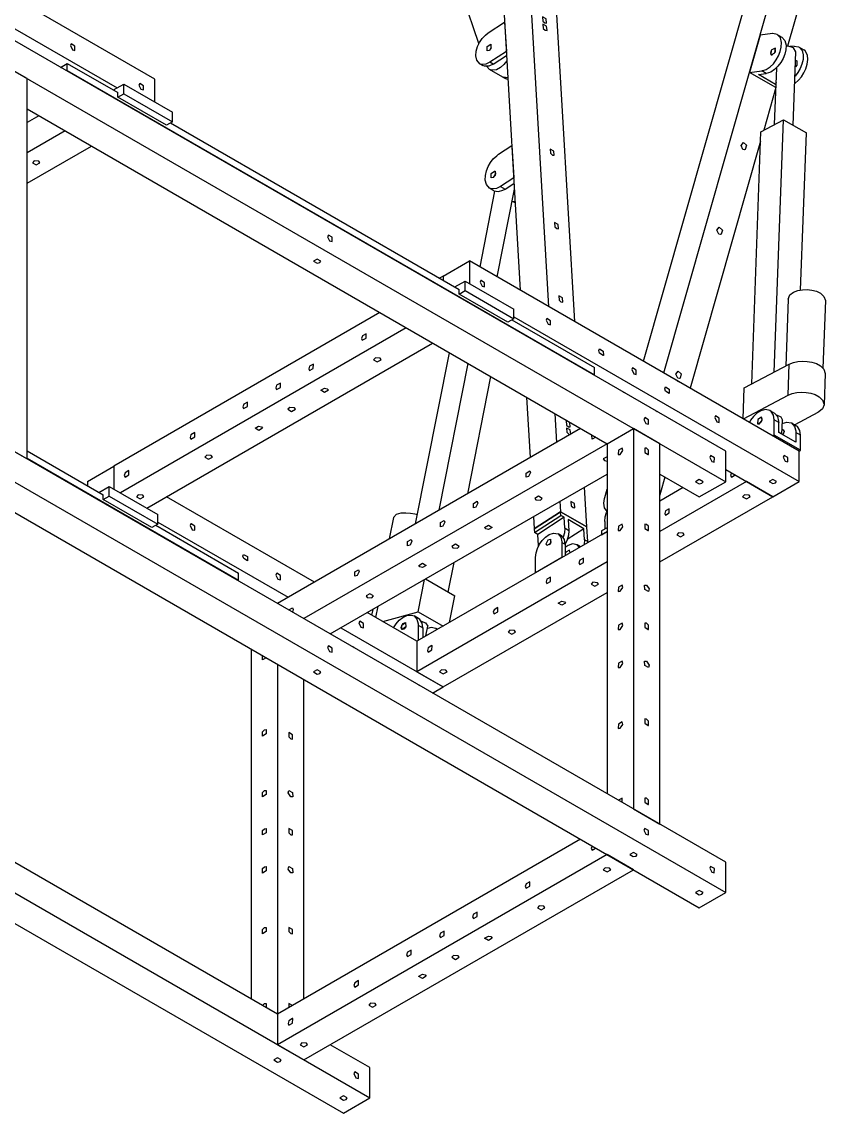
# Model space of a CAD drawing. Header units: millimetres. Extents: x -912 to 1332, y -1066 to 1362.
# Drawn here: x 84 to 948, y -1066 to 105 of the extents above; entities that cross this region are included whole.
import ezdxf

# ---------------------------------------------------------------- set-up
doc = ezdxf.new("R2010")
doc.units = ezdxf.units.MM
doc.layers.add('IsoView', color=7, linetype='CONTINUOUS')

msp = doc.modelspace()

# ---------------------------------------------------------------- linework, layer by layer
at = {"layer": 'IsoView'}
for p, q in [((751.2, -259), (921.9, 340.5)), ((773, -271.6), (948.2, 343.8)), ((226.7, 43.8), (-126.8, 247.9)), ((-126.8, 215.2), (186.5, 34.3)), ((625.3, 210), (649.3, -200.2)), ((597, 191.6), (618.9, -182.7)), ((677.5, -216.5), (653.6, 193.7)), ((937.7, 191), (905.8, 79)), ((574.6, 82), (538.9, 187)), ((839.3, -355.7), (-9.3, 134.2)), ((-9.3, 101.5), (839.3, -388.3)), ((584.5, 93.4), (602.1, 104.9)), ((602.1, 104.9), (604, 73.3)), ((876.2, 91), (864.8, 51)), ((889.4, 92.6), (876.2, 91)), ((894.7, 91.6), (899.6, 88.8)), ((604, 73.3), (586.3, 61.8)), ((912.7, 79.1), (908.4, 78.6)), ((911.8, -5.8), (914.7, 73.2)), ((918, 78.2), (923, 75.3)), ((89.7, 44.4), (61.5, 60.7)), ((125.5, 56.4), (132.9, 60.7)), ((132.9, 53), (132.9, 60.7)), ((132.9, 60.7), (187.2, 29.4)), ((575.4, 60.3), (578.9, 58.2)), ((589.9, 59.8), (586.3, 61.8)), ((589.9, 59.8), (604, 69)), ((604, 69), (604.2, 68.9)), ((914.4, 64.2), (915.7, 63.5)), ((132.2, 52.6), (132.9, 53)), ((132.9, 53), (698.6, -273.6)), ((600.1, 46), (586, 54.1)), ((864.8, 51), (878, 52.6)), ((893.1, 34.6), (864.8, 51)), ((874.4, 48.7), (882.9, 49.7)), ((892.8, 38.1), (874.4, 48.7)), ((882.9, 49.7), (878, 52.6)), ((891.8, -5), (894.1, 56)), ((89.7, -363.9), (89.7, 44.4)), ((182.5, 32.1), (193.6, 38.4)), ((193.6, 28.1), (193.6, 38.4)), ((193.6, 38.4), (245.7, 8.3)), ((226.7, 19.3), (226.7, 43.8)), ((600.1, 46), (603.7, 43.9)), ((893.5, 40.6), (892.8, 38.1)), ((893.4, 38.1), (892.8, 38.1)), ((187.2, 24.5), (187.2, 29.4)), ((187.2, 24.5), (193.6, 28.1)), ((239.4, -5.7), (187.2, 24.5)), ((193.6, 28.1), (245.7, -2)), ((893.1, 34.6), (880.1, -11.2)), ((893.1, 34.6), (893.3, 34.7)), ((89.7, 11.7), (712, -347.5)), ((102.2, 4.5), (89.7, -2.7)), ((245.7, -2), (245.7, 8.3)), ((877.1, -12.8), (901.5, 0.1)), ((891.5, -270.6), (901.5, 0.1)), ((901.5, 0.1), (925.9, -14)), ((245.7, -2), (239.4, -5.7)), ((243.6, -3.2), (553.3, -182)), ((130.5, -11.8), (89.7, -35.3)), ((876.8, -22.8), (801.3, -287.9)), ((867.2, -283.4), (877.1, -12.8)), ((919.7, -182.6), (925.9, -14)), ((89.7, -68), (158.8, -28.1)), ((595.7, -36.8), (609.9, -27.5)), ((609.9, -27.5), (611.9, -62.2)), ((611.9, -62.2), (597.8, -71.4)), ((602.7, -74.3), (611.9, -68.3)), ((611.9, -68.3), (612.3, -68.5)), ((575.7, -157.7), (591.7, -76.5)), ((590.7, -76), (585.8, -73.1)), ((594, -168.3), (612.6, -74.2)), ((597.8, -71.4), (602.7, -74.3)), ((613.5, -89.1), (610, -87.2)), ((536.3, -167.6), (564.6, -151.3)), ((918.1, -355.4), (564.6, -151.3)), ((564.6, -151.3), (564.6, -175.8)), ((536.3, -167.6), (532.3, -169.9)), ((536.3, -167.6), (536.3, -172.2)), ((536.3, -167.6), (536.3, -172.2)), ((548.7, -179.3), (559.7, -173)), ((559.7, -183.2), (559.7, -173)), ((559.7, -173), (611.9, -203.1)), ((553.3, -186.9), (553.3, -182)), ((553.3, -186.9), (559.7, -183.2)), ((605.5, -217), (553.3, -186.9)), ((559.7, -183.2), (611.9, -213.4)), ((906.4, -192.4), (903.7, -264.2)), ((946.3, -193.9), (943.7, -266.3)), ((468.3, -206.8), (182.7, -371.7)), ((611.9, -213.4), (611.9, -203.1)), ((611.9, -213.4), (605.5, -217)), ((609.7, -214.6), (698.6, -265.9)), ((611.9, -211.3), (918.1, -388.1)), ((496.6, -223.2), (189.8, -400.3)), ((218.1, -416.6), (524.9, -239.5)), ((506.6, -433.5), (542.9, -249.9)), ((531.8, -418.9), (562.9, -261.5)), ((698.6, -273.6), (698.6, -265.9)), ((859.3, -287.6), (907.4, -262.2)), ((906.2, -295.6), (907.4, -262.2)), ((562.5, -401.2), (587.3, -275.5)), ((698.6, -273.6), (697.9, -274)), ((946.2, -272.3), (944.9, -305.7)), ((858.1, -320.7), (859.3, -287.6)), ((625.7, -297.7), (629.5, -362.5)), ((858.3, -320.8), (906.2, -295.6)), ((839.3, -796.6), (-9.3, -306.7)), ((656, -315.2), (657.8, -346.2)), ((886.7, -311.9), (891.6, -314.7)), ((938.3, -314.1), (913.4, -327.3)), ((891.2, -338.3), (891.2, -321.9)), ((896.2, -324.8), (891.2, -321.9)), ((896.2, -335.4), (896.2, -324.8)), ((899.6, -337.4), (900.2, -322.1)), ((910, -325.3), (915, -328.2)), ((-9.3, -339.4), (839.3, -829.3)), ((683.7, -331.2), (358.4, -519)), ((712, -347.5), (740.3, -331.2)), ((768.6, -347.5), (740.3, -331.2)), ((740.3, -331.2), (740.3, -739.4)), ((889.8, -339.1), (891.2, -338.3)), ((919.5, -354.6), (891.2, -338.3)), ((914.6, -346), (896.2, -335.4)), ((899.8, -331.9), (901.1, -332.7)), ((914.6, -335.4), (914.6, -346)), ((919.5, -338.3), (914.6, -335.4)), ((919.5, -354.6), (919.5, -338.3)), ((61.5, -347.5), (89.7, -363.9)), ((712, -347.5), (386.7, -535.3)), ((712, -347.5), (712, -723.1)), ((768.6, -755.8), (768.6, -347.5)), ((-37.5, -355.7), (811, -845.6)), ((89.7, -355.3), (171.5, -402.5)), ((89.7, -363), (316.7, -494.1)), ((839.3, -388.3), (839.3, -355.7)), ((918.1, -355.4), (919.5, -354.6)), ((918.1, -388.1), (918.1, -355.4)), ((154.4, -388.1), (182.7, -371.7)), ((182.7, -371.7), (182.7, -396.2)), ((182.7, -371.7), (182.7, -396.2)), ((415, -551.6), (712, -380.2)), ((768.6, -380.2), (811, -404.7)), ((774.1, -383.4), (769.3, -400)), ((839.3, -375.2), (889.8, -404.4)), ((154.4, -388.1), (154.4, -392.6)), ((166.8, -399.8), (177.8, -393.4)), ((177.8, -403.7), (177.8, -393.4)), ((177.8, -393.4), (230, -423.5)), ((690.4, -436.9), (687.9, -394.1)), ((709.6, -405.1), (712, -396.5)), ((861.5, -388.1), (768.6, -441.8)), ((793.6, -394.6), (768.6, -409.1)), ((811, -404.7), (839.3, -388.3)), ((889.8, -404.4), (861.5, -388.1)), ((889.8, -404.4), (918.1, -388.1)), ((171.5, -407.4), (171.5, -402.5)), ((171.5, -407.4), (177.8, -403.7)), ((223.7, -437.5), (171.5, -407.4)), ((177.8, -403.7), (230, -433.8)), ((398.1, -496.1), (239.3, -404.4)), ((661.5, -409.3), (662.1, -420.5)), ((769.3, -400), (768.6, -399.5)), ((768.6, -399.5), (769.3, -400)), ((769.3, -400), (768.6, -402.7)), ((768.6, -474.4), (889.8, -404.4)), ((633.9, -439), (662.1, -420.5)), ((662.1, -420.5), (633.9, -439)), ((662.1, -420.5), (690.4, -436.9)), ((690.4, -436.9), (662.1, -420.5)), ((662.4, -424.5), (662.1, -420.5)), ((230, -433.8), (230, -423.5)), ((230, -431.7), (369.8, -512.4)), ((482.9, -426.7), (478.3, -449.8)), ((633.1, -425.7), (633.9, -439)), ((634.2, -442.9), (662.4, -424.5)), ((665.9, -426.5), (637.7, -444.9)), ((665.9, -426.5), (662.4, -424.5)), ((666.6, -438.3), (665.9, -426.5)), ((670.3, -429), (671, -440.9)), ((687.1, -438.8), (670.3, -429)), ((709.5, -430.9), (709.5, -439.1)), ((230, -433.8), (223.7, -437.5)), ((227.9, -435.1), (316.7, -486.3)), ((712, -441.8), (508, -559.5)), ((633.9, -439), (634.2, -442.9)), ((637.7, -444.9), (634.2, -442.9)), ((638.4, -456.8), (637.7, -444.9)), ((663, -446.3), (659.4, -444.2)), ((671, -440.9), (666.6, -438.3)), ((687.1, -438.8), (669.4, -450.3)), ((687.8, -450.6), (687.1, -438.8)), ((691.4, -452.6), (690.4, -436.9)), ((712, -437.7), (706, -441.1)), ((706, -441.1), (706, -445.2)), ((706, -445.2), (712, -441.8)), ((663.6, -453.4), (663.6, -469.7)), ((663.6, -453.4), (667.1, -455.4)), ((667.1, -455.4), (667.1, -467.7)), ((683.6, -458.2), (679.8, -456)), ((691.4, -452.6), (687.8, -450.6)), ((712, -474.4), (508, -592.2)), ((541.6, -506.7), (547.9, -474.9)), ((663.6, -469.7), (635.3, -486)), ((635.3, -486), (635.3, -469.7)), ((316.7, -494.1), (316.7, -486.3)), ((316.7, -494.1), (316, -494.5)), ((509.4, -527.9), (516.3, -493.2)), ((517.2, -492.6), (548.6, -510.8)), ((536.3, -608.5), (712, -507.1)), ((542.9, -539.4), (548.6, -510.8)), ((460.6, -525.3), (459.4, -531.5)), ((464.1, -534.2), (466.6, -521.9)), ((508, -559.5), (454.7, -528.7)), ((471.6, -538.5), (509.4, -527.9)), ((509.8, -535.2), (504.9, -532.3)), ((509.4, -527.9), (536.1, -543.3)), ((426.4, -545.1), (536.3, -608.5)), ((495.9, -539.6), (495.9, -539.6)), ((509.4, -542.4), (509.4, -558.7)), ((509.4, -542.4), (514.4, -545.2)), ((514.4, -545.2), (514.4, -555.9)), ((517.7, -553.9), (519.7, -543.5)), ((530, -546.8), (528.2, -545.8)), ((-391.1, -559.8), (457.4, -1049.7)), ((509.4, -558.7), (508, -559.5)), ((508, -559.5), (508, -592.2)), ((330.2, -568), (330.2, -943.6)), ((-419.4, -576.1), (429.2, -1066)), ((358.4, -584.3), (358.4, -959.9)), ((508, -592.2), (536.3, -608.5)), ((358.4, -959.9), (-263.8, -600.6)), ((386.7, -943.6), (386.7, -600.6)), ((524.9, -615.1), (536.3, -608.5)), ((740.3, -739.4), (768.6, -755.8)), ((683.7, -772.1), (358.4, -959.9)), ((712, -788.4), (358.4, -992.6)), ((740.3, -804.8), (712, -788.4)), ((386.7, -1008.9), (740.3, -804.8)), ((839.3, -829.3), (839.3, -796.6)), ((811, -845.6), (839.3, -829.3)), ((358.4, -959.9), (358.4, -992.6)), ((358.4, -992.6), (386.7, -1008.9)), ((457.4, -1017.1), (415, -992.6)), ((457.4, -1049.7), (457.4, -1017.1)), ((429.2, -1066), (457.4, -1049.7))]:
    msp.add_line(p, q, dxfattribs=at)
for points in [[(647.1, 103.9), (646.7, 108.5), (642.8, 110.6)], [(642.8, 110.6), (643.2, 106), (645.1, 104.1)], [(647.6, 96), (647.2, 100.6), (643.2, 102.7)], [(643.2, 102.7), (643.6, 98.1), (645.6, 96.2)], [(645.1, 104.1), (647.1, 103.9)], [(645.6, 96.2), (647.6, 96)], [(575.4, 60.3), (572.2, 64), (571.3, 68.9), (571.7, 73.9), (573.1, 78.7), (575.3, 83.2), (578.1, 87.3), (581.5, 91), (584.5, 93.4)], [(878, 52.6), (882.7, 54.1), (886.9, 56.9), (890.5, 60.3), (893.5, 64.3), (896, 68.7), (897.8, 73.3), (899, 78.2), (899.2, 83.1), (898, 88), (894.7, 91.6), (894.7, 91.6)], [(899.6, 88.8), (902.9, 85.1), (904.1, 80.3), (903.9, 75.3), (902.8, 70.4), (900.9, 65.8), (898.5, 61.5), (895.4, 57.5), (891.8, 54), (887.7, 51.3), (882.9, 49.7), (882.9, 49.7)], [(894.7, 91.6), (889.9, 92.6), (889.4, 92.6)], [(137, 81.5), (136.2, 79.7)], [(136.2, 79.7), (138.3, 75.3), (141, 74.6)], [(141, 74.6), (141.1, 79.2), (137.1, 81.6), (137, 81.5)], [(583.4, 74.1), (583.4, 78.7), (587.3, 81.1), (587.4, 81.1)], [(585.6, 74.4), (583.4, 74.1)], [(587.4, 81.1), (587.4, 76.5), (585.6, 74.4)], [(586.2, 74.9), (588.1, 78.2)], [(892.3, 77), (888.3, 74.7), (887.4, 71.9)], [(887.4, 71.9), (888.2, 69.9)], [(892.3, 77), (888.3, 74.7), (887.9, 70.1), (888.2, 69.9)], [(888.2, 69.9), (892.2, 72.1), (892.6, 76.7), (892.3, 77)], [(889.2, 69.7), (892.7, 73), (892.3, 77)], [(914.7, 73.2), (912, 77.2), (907.3, 78.8), (904.2, 79.1)], [(912.7, 79.1), (917.6, 78.4), (918, 78.2)], [(913.5, 39.2), (917.3, 42.5), (920.6, 46.2), (923.3, 50.4), (925.4, 54.9), (926.9, 59.7), (927.5, 64.7), (927, 69.6), (924.7, 74), (923, 75.3)], [(918, 78.2), (921.3, 74.5), (922.5, 69.7), (922.3, 64.7), (921.2, 59.8), (919.3, 55.2), (916.8, 50.9), (913.8, 46.9), (913.7, 46.8)], [(586.3, 61.8), (581.8, 59.7), (576.9, 59.6), (575.4, 60.3)], [(589.9, 59.8), (585.3, 57.7), (580.4, 57.6), (578.9, 58.2)], [(604.5, 63.4), (601.4, 59.5), (597.7, 56.2), (593.3, 53.9), (588.3, 53.3), (586, 54.1)], [(888.2, 69.9), (889.2, 69.7)], [(915.7, 63.5), (915.7, 58.9), (914.1, 56.9)], [(914.4, 63.6), (915.7, 63.5)], [(586, 54.1), (583.1, 57.3)], [(210.6, 39.1), (209.8, 37.2)], [(209.8, 37.2), (211.9, 32.9), (214.6, 32.1)], [(214.6, 32.1), (214.6, 36.7), (210.7, 39.1), (210.6, 39.1)], [(605.6, 45.2), (600.7, 45.7), (600.1, 46)], [(605.6, 45.2), (600.7, 45.7), (600.1, 46)], [(605.7, 43.2), (603.7, 43.9)], [(655.4, -38), (655, -33.4), (651.1, -31.3)], [(651.1, -31.3), (651.5, -35.8), (653.4, -37.8)], [(857.7, -31.8), (855.8, -27.4), (858.3, -24.1)], [(859.3, -32.1), (857.7, -31.8)], [(858.3, -24.1), (861.7, -27.2), (860.2, -31.7), (859.3, -32.1)], [(102.3, -44.4), (97.4, -44.1), (95.4, -46)], [(95.4, -46), (99.4, -48.4), (103.4, -46.1), (103.4, -46)], [(103.4, -46), (102.3, -44.4)], [(585.8, -73.1), (582.5, -69.5), (581.3, -64.6), (581.5, -59.7), (582.6, -54.8), (584.5, -50.2), (586.9, -45.8), (590, -41.8), (593.6, -38.4), (595.7, -36.8)], [(653.4, -37.8), (655.4, -38)], [(587.7, -62.2), (587.6, -57.7), (591.4, -55), (591.8, -55.1)], [(587.7, -62.2), (587.6, -57.7), (591.4, -55), (591.8, -55.1)], [(592.5, -57.9), (589.8, -62), (587.7, -62.2)], [(591.8, -55.1), (591.8, -59.7), (589.9, -61.9)], [(591.8, -55.1), (592.5, -57.9)], [(589.9, -61.9), (587.7, -62.2)], [(597.8, -71.4), (593.3, -73.6), (588.4, -74.1), (585.8, -73.1)], [(590.7, -76), (595.5, -77), (600.3, -75.6), (602.7, -74.3)], [(612.3, -75.8), (612.7, -75.7)], [(610, -87.1), (613.4, -87.6)], [(660, -116.8), (659.6, -112.2), (655.7, -110.1)], [(655.7, -110.1), (656.1, -114.7), (658, -116.6)], [(658, -116.6), (660, -116.8)], [(831.8, -122.7), (829.9, -118.3), (832.4, -115.1)], [(832.4, -115.1), (835.8, -118.2), (834.3, -122.7), (833.4, -123)], [(413, -123.6), (412.2, -125.4)], [(412.2, -125.4), (414.3, -129.8), (417, -130.5)], [(417, -130.5), (417, -126), (413.1, -123.6), (413, -123.6)], [(833.4, -123), (831.8, -122.7)], [(404.9, -151.6), (400.9, -149.3), (396.9, -151.5), (396.9, -151.6)], [(396.9, -151.6), (400.8, -153.9), (403.7, -153.2)], [(403.7, -153.2), (404.9, -151.6)], [(576.7, -172.3), (575.9, -174.1)], [(575.9, -174.1), (578, -178.5), (580.7, -179.2)], [(580.7, -179.2), (580.7, -174.7), (576.8, -172.3), (576.7, -172.3)], [(906.4, -192.4), (908.3, -187.9), (912.2, -185)], [(912.2, -185), (916.9, -183.2), (921.8, -182.3), (926.8, -182.1), (931.7, -182.7), (936.6, -183.9), (941.1, -186.1), (944.8, -189.4), (946.3, -193.9)], [(664.6, -195.6), (664.2, -191), (660.3, -188.9)], [(660.3, -188.9), (660.7, -193.5), (662.6, -195.4)], [(662.6, -195.4), (664.6, -195.6)], [(647.4, -213.1), (646.6, -215)], [(646.6, -215), (648.7, -219.4), (651.4, -220.1)], [(651.4, -220.1), (651.4, -215.5), (647.5, -213.1), (647.4, -213.1)], [(453.4, -229.5), (449.5, -231.7), (448.6, -234.6)], [(449.4, -236.4), (453.4, -234.1), (453.5, -229.5), (453.4, -229.5)], [(448.6, -234.6), (449.4, -236.4)], [(703.2, -247.6), (704, -245.8)], [(704, -245.8), (708, -248.1), (708.1, -252.7), (708, -252.7)], [(468.4, -255.8), (463.5, -255.4), (461.6, -257.4)], [(461.6, -257.4), (465.5, -259.7), (469.6, -257.5), (469.6, -257.4)], [(469.6, -257.4), (468.4, -255.8)], [(708, -252.7), (704, -250.5), (703.2, -247.6)], [(396.9, -262.1), (392.9, -264.4), (392, -267.2)], [(392, -267.2), (392.9, -269.1)], [(392.9, -269.1), (396.8, -266.8), (396.9, -262.2), (396.9, -262.1)], [(739.3, -266.2), (738.5, -268)], [(738.5, -268), (740.6, -272.4), (743.3, -273.1)], [(743.3, -273.1), (743.4, -268.6), (739.4, -266.2), (739.3, -266.2)], [(907.4, -262.2), (912.1, -260.4), (916.9, -259.3), (921.9, -259), (926.9, -259.2), (931.8, -260.1), (936.6, -261.6), (941, -264), (944.6, -267.4), (946.2, -272.1), (946.2, -272.3)], [(785.5, -278.8), (785.8, -278.7)], [(785.8, -278.7), (788.8, -280.7)], [(787.8, -277.3), (785.9, -272.9), (788.4, -269.7)], [(789.3, -277.6), (787.8, -277.3)], [(788.4, -269.7), (791.7, -272.7), (790.3, -277.2), (789.3, -277.6)], [(361.5, -282.5), (357.5, -284.8), (356.7, -287.6)], [(356.7, -287.6), (357.5, -289.5)], [(357.5, -289.5), (361.5, -287.2), (361.6, -282.6), (361.5, -282.5)], [(405, -290.1), (409, -287.8), (411.8, -288.5)], [(413, -290.1), (409, -292.4), (405, -290.2), (405, -290.1)], [(411.8, -288.5), (413, -290.1)], [(730.6, -292.9), (729.3, -292.2)], [(773.9, -288.5), (774.7, -286.6)], [(778.7, -293.5), (774.7, -291.3), (773.9, -288.5)], [(774.7, -286.6), (778.7, -288.9), (778.8, -293.5), (778.7, -293.5)], [(906.2, -295.6), (910.8, -293.7), (915.7, -292.7), (920.7, -292.3), (925.7, -292.5), (930.6, -293.4), (935.4, -294.9), (939.8, -297.3), (943.3, -300.8), (944.9, -305.4), (944.9, -305.7)], [(326.1, -303), (322.2, -305.2), (321.3, -308)], [(322.1, -309.9), (326.1, -307.6), (326.2, -303), (326.1, -303)], [(321.3, -308), (322.1, -309.9)], [(376.5, -308.9), (371.6, -308.5), (369.6, -310.5)], [(369.6, -310.5), (373.6, -312.8), (377.6, -310.6), (377.6, -310.5)], [(377.6, -310.5), (376.5, -308.9)], [(765.9, -313.4), (764.7, -312.6)], [(886.7, -311.9), (881.9, -310.9), (877.1, -312.2), (872.9, -314.9), (869.2, -318.3), (866.1, -322.2), (864.7, -324.6)], [(891.2, -321.9), (890.5, -317), (888, -312.8), (886.7, -311.9)], [(891.6, -314.7), (894.9, -318.4), (896.1, -323.2), (896.2, -324.8)], [(944.9, -305.7), (943.1, -310.2), (939.4, -313.5), (938.3, -314.1)], [(669, -322.7), (668.1, -322.9)], [(668.1, -322.9), (668.5, -327.5), (670.5, -329.4)], [(672.5, -329.6), (672.1, -325), (671.3, -324)], [(752.4, -319.6), (751.6, -321.4)], [(751.6, -321.4), (753.7, -325.8), (756.4, -326.5)], [(756.4, -326.5), (756.4, -321.9), (752.5, -319.5), (752.4, -319.6)], [(828.4, -317.6), (827.6, -319.5)], [(827.6, -319.5), (829.7, -323.9), (832.4, -324.6)], [(832.4, -324.6), (832.5, -320), (828.5, -317.6), (828.4, -317.6)], [(877.7, -319.2), (873.7, -321.4), (873.4, -326.1), (873.6, -326.3)], [(877.7, -319.2), (873.7, -321.4), (873.4, -326.1), (873.6, -326.3)], [(873.6, -326.3), (877.7, -324.1), (878.6, -321.1)], [(873.6, -326.3), (875.7, -326.1)], [(875.7, -326.1), (878.5, -322.1), (877.7, -319.2)], [(878.6, -321.1), (877.7, -319.2)], [(893.9, -316.7), (898.4, -318.8), (900.2, -322.1)], [(900, -325.9), (904.8, -324.4), (909.6, -325.1), (910, -325.3)], [(910, -325.3), (913.3, -329), (914.5, -333.8), (914.6, -335.4)], [(269.6, -335.6), (265.6, -337.9), (264.8, -340.7)], [(265.6, -342.5), (269.6, -340.3), (269.7, -335.7), (269.6, -335.6)], [(334.3, -330.9), (338.2, -328.6), (341.1, -329.3)], [(342.3, -330.9), (338.3, -333.2), (334.3, -331), (334.3, -330.9)], [(341.1, -329.3), (342.3, -330.9)], [(673.2, -337.3), (672.4, -332.7), (668.6, -330.8)], [(668.6, -330.8), (669, -335.3), (670.9, -337.3)], [(670.5, -329.4), (672.5, -329.6)], [(670.9, -337.3), (672.6, -337.6)], [(695.9, -342.8), (695.8, -338.2), (695.9, -338.2)], [(897.7, -336.2), (896.2, -335.3)], [(899.8, -332.5), (901.1, -332.7)], [(901.9, -334.5), (900.7, -338)], [(901.1, -332.7), (901.9, -334.5)], [(919.5, -338.3), (918.8, -333.3), (916.2, -329.1), (915, -328.2)], [(264.8, -340.7), (265.6, -342.5)], [(699.9, -340.5), (695.9, -342.8), (695.9, -342.8)], [(822.5, -346), (821.3, -345.3)], [(287.4, -360.3), (282.5, -359.9), (280.6, -361.9)], [(280.6, -361.9), (284.5, -364.2), (288.5, -362), (288.6, -361.9)], [(288.6, -361.9), (287.4, -360.3)], [(712, -361.5), (708, -363.8), (708, -363.9)], [(728.1, -352.2), (724.2, -354.5), (724.1, -359.1), (724.1, -359.2)], [(724.1, -359.2), (726.1, -359)], [(726.1, -359), (728.9, -354.9), (728.1, -352.2)], [(754.4, -352.4), (752.4, -352.2)], [(752.4, -352.2), (752.4, -356.8), (756.3, -359.2), (756.4, -359.2)], [(756.4, -359.2), (756.4, -354.6), (754.4, -352.4)], [(823.1, -360.4), (822.3, -362.2)], [(822.3, -362.2), (824.4, -366.6), (827.1, -367.3)], [(827.1, -367.3), (827.2, -362.7), (823.2, -360.3), (823.1, -360.4)], [(902, -360.1), (901.1, -361.9)], [(901.1, -361.9), (903.3, -366.3), (906, -367)], [(906, -367), (906, -362.5), (902.1, -360.1), (902, -360.1)], [(708, -363.9), (709.2, -365.5)], [(709.2, -365.5), (712, -366.2)], [(198.9, -376.4), (194.9, -378.7), (194, -381.5)], [(194, -381.5), (194.9, -383.4)], [(194.9, -383.4), (198.8, -381.1), (198.9, -376.5), (198.9, -376.4)], [(625.1, -383.6), (625.1, -379.1), (629.1, -376.7), (629.1, -376.7)], [(630, -378.6), (627.9, -382.9), (625.1, -383.6)], [(629.1, -376.7), (630, -378.6)], [(815, -388.3), (811, -386), (807, -388.3), (807, -388.3)], [(845.4, -378.7), (844.6, -381.5)], [(844.6, -381.5), (845.4, -383.4)], [(845.4, -383.4), (849.4, -381.1), (849.4, -381.1)], [(893.8, -388.1), (889.9, -385.8), (885.8, -388), (885.8, -388.1)], [(807, -388.3), (810.9, -390.7), (813.8, -390)], [(813.8, -390), (815, -388.3)], [(885.8, -388.1), (889.8, -390.4), (892.7, -389.7)], [(892.7, -389.7), (893.8, -388.1)], [(213.8, -402.8), (209, -402.4), (207, -404.4)], [(207, -404.4), (211, -406.7), (215, -404.5), (215, -404.4)], [(215, -404.4), (213.8, -402.8)], [(568.6, -416.3), (568.6, -411.7), (572.5, -409.3), (572.6, -409.4)], [(572.6, -409.4), (573.4, -411.2)], [(642.5, -406.3), (638.5, -404), (634.5, -406.2), (634.5, -406.3)], [(634.5, -406.3), (635.6, -407.9)], [(635.6, -407.9), (640.5, -408.3), (642.5, -406.3)], [(677.6, -416.3), (677.1, -411.7), (673.2, -409.6)], [(673.2, -409.6), (673.6, -414.2), (675.6, -416.1)], [(712, -420.3), (709.2, -416.2), (708.6, -411.3), (709.2, -406.3), (709.6, -405.1)], [(864.4, -402.8), (859.5, -402.4), (857.5, -404.4)], [(857.5, -404.4), (861.5, -406.7), (865.5, -404.5), (865.5, -404.4)], [(865.5, -404.4), (864.4, -402.8)], [(482.9, -426.7), (486.2, -423.3), (491, -421.9), (496, -421.6), (501, -422), (505.9, -422.9), (508.5, -423.6)], [(573.4, -411.2), (571.3, -415.6), (568.6, -416.3)], [(675.6, -416.1), (677.6, -416.3)], [(709.5, -430.9), (710.1, -426), (711.6, -421.2), (712, -420.3)], [(778.7, -417.3), (774.7, -419.5), (773.9, -422.4)], [(774.7, -424.2), (778.7, -421.9), (778.8, -417.3), (778.7, -417.3)], [(533.2, -436.7), (533.2, -432.1), (537.1, -429.8), (537.2, -429.8)], [(538, -431.6), (535.9, -436), (533.2, -436.7)], [(537.2, -429.8), (538, -431.6)], [(773.9, -422.4), (774.7, -424.2)], [(265.6, -433.6), (264.8, -435.4)], [(264.8, -435.4), (266.9, -439.8), (269.6, -440.5)], [(269.6, -440.5), (269.6, -435.9), (265.7, -433.5), (265.6, -433.6)], [(580.7, -437.3), (584.7, -435), (588.7, -437.3), (588.7, -437.3)], [(581.9, -439), (580.7, -437.3)], [(588.7, -437.3), (584.8, -439.6), (581.9, -439)], [(635.3, -469.7), (635.9, -464.8), (637.4, -460), (639.6, -455.5), (642.4, -451.4), (645.9, -447.8), (649.9, -444.9), (654.7, -443.4), (659.4, -444.2)], [(659.4, -444.2), (662.6, -448), (663.6, -452.9), (663.6, -453.4)], [(666.6, -438.3), (666.3, -443.3), (665, -448)], [(671, -440.9), (670.6, -445.8), (669.3, -450.6), (667.2, -455.2), (667.1, -455.4)], [(728.1, -433.9), (724.2, -436.1), (724.1, -440.8), (724.1, -440.8)], [(724.1, -440.8), (726.1, -440.6)], [(726.1, -440.6), (728.9, -436.6), (728.1, -433.9)], [(754.4, -434.1), (752.4, -433.9)], [(752.4, -433.9), (752.4, -438.5), (756.3, -440.8), (756.4, -440.8)], [(756.4, -440.8), (756.4, -436.2), (754.4, -434.1)], [(793.7, -443.6), (788.8, -443.2), (786.8, -445.2)], [(794.8, -445.2), (793.7, -443.6)], [(497.9, -457.1), (497.8, -452.6), (501.8, -450.2), (501.9, -450.2)], [(502.7, -452), (500.6, -456.4), (497.9, -457.1)], [(501.9, -450.2), (502.7, -452)], [(553.4, -457.8), (549.4, -455.4), (545.4, -457.7), (545.4, -457.8)], [(638.4, -457.6), (638.4, -456.8)], [(646.6, -455), (648.7, -450.6), (651.4, -449.9)], [(647.4, -456.8), (646.6, -455)], [(651.4, -449.9), (651.4, -454.5), (647.5, -456.9), (647.4, -456.8)], [(652.1, -452.8), (650.3, -456)], [(650.3, -456), (652.1, -452.8)], [(667.1, -455.4), (666.3, -450.5), (663.4, -446.5), (663, -446.3)], [(679.8, -456), (675, -455.1), (670.3, -456.7), (667.1, -458.9)], [(682.5, -458.8), (679.8, -456)], [(687.8, -450.6), (687.5, -455.6), (687.4, -455.9)], [(691.4, -453.7), (691.4, -452.6)], [(786.8, -445.2), (790.8, -447.5), (794.8, -445.3), (794.8, -445.2)], [(321.3, -468.1), (322.1, -466.3)], [(326.1, -473.2), (322.2, -470.9), (321.3, -468.1)], [(322.1, -466.3), (326.1, -468.5), (326.2, -473.1), (326.1, -473.2)], [(545.4, -457.8), (546.5, -459.4)], [(546.5, -459.4), (551.4, -459.7), (553.4, -457.8)], [(671.8, -461.7), (667.8, -464), (667.1, -465.8)], [(667.1, -467.7), (667.1, -467.7)], [(672.5, -464.5), (671.8, -461.7)], [(510, -478.2), (514, -475.9), (518, -478.1), (518, -478.2)], [(511.2, -479.8), (510, -478.2)], [(518, -478.2), (514, -480.5), (511.2, -479.8)], [(686.8, -470.3), (682.8, -472.6), (681.9, -475.4)], [(681.9, -475.4), (682.8, -477.3)], [(682.8, -477.3), (686.8, -475), (686.8, -470.4), (686.8, -470.3)], [(357.5, -486.7), (356.7, -488.5)], [(356.7, -488.5), (358.8, -492.9), (361.5, -493.6)], [(361.5, -493.6), (361.5, -489), (357.6, -486.6), (357.5, -486.7)], [(441.3, -489.8), (441.3, -485.2), (445.2, -482.8), (445.3, -482.9)], [(446.1, -484.7), (444, -489.1), (441.3, -489.8)], [(445.3, -482.9), (446.1, -484.7)], [(651.4, -490.7), (647.4, -493), (646.6, -495.8)], [(647.4, -497.7), (651.4, -495.4), (651.5, -490.8), (651.4, -490.7)], [(646.6, -495.8), (647.4, -497.7)], [(701.7, -496.7), (696.9, -496.3), (694.9, -498.3)], [(694.9, -498.3), (698.9, -500.6), (702.9, -498.4), (702.9, -498.3)], [(702.9, -498.3), (701.7, -496.7)], [(728.1, -499.2), (724.2, -501.5), (724.1, -506.1), (724.1, -506.1)], [(726.1, -505.9), (728.9, -501.9), (728.1, -499.2)], [(756.4, -506.1), (752.4, -503.9), (752.3, -499.2), (752.4, -499.2)], [(752.4, -499.2), (754.4, -499.4)], [(754.4, -499.4), (757.2, -503.4), (756.4, -506.1)], [(348.7, -513.4), (347.5, -512.7)], [(461.4, -510.8), (457.5, -508.5), (453.4, -510.7), (453.4, -510.8)], [(453.4, -510.8), (454.6, -512.5)], [(454.6, -512.5), (459.5, -512.8), (461.4, -510.8)], [(724.1, -506.1), (726.1, -505.9)], [(370.6, -526), (374.5, -523.7), (374.6, -523.7)], [(374.6, -523.7), (375.4, -525.5)], [(375.4, -525.5), (374.6, -528.3)], [(594.8, -523.4), (590.9, -525.7), (590, -528.5)], [(590.8, -530.3), (594.8, -528.1), (594.9, -523.5), (594.8, -523.4)], [(659.6, -518.7), (663.5, -516.4), (666.4, -517.1)], [(667.6, -518.7), (663.6, -521), (659.6, -518.8), (659.6, -518.7)], [(666.4, -517.1), (667.6, -518.7)], [(446.6, -538.1), (445.8, -539.9)], [(450.6, -545), (450.6, -540.5), (446.7, -538.1), (446.6, -538.1)], [(482.9, -545), (485.6, -540.9), (489, -537.1), (492.9, -534), (497.3, -531.8), (502.3, -531.4), (504.9, -532.3)], [(504.9, -532.3), (508.1, -536), (509.3, -540.8), (509.4, -542.4)], [(514.4, -545.2), (513.7, -540.3), (511.1, -536.1), (509.8, -535.2)], [(512.6, -537.9), (517.2, -539.9), (519.7, -543.5)], [(590, -528.5), (590.8, -530.3)], [(445.8, -539.9), (447.9, -544.3), (450.6, -545)], [(491, -544.9), (493, -540.5), (495.9, -539.6)], [(491.8, -546.8), (491, -544.9)], [(491.8, -546.8), (491.7, -542.2), (495.6, -539.5), (495.9, -539.6)], [(495.9, -539.6), (496, -544.2), (492.1, -546.9), (491.8, -546.8)], [(493.9, -546.5), (491.8, -546.8)], [(495.9, -539.6), (496, -544.2), (493.9, -546.5)], [(528.2, -545.8), (523.4, -544.8), (519.3, -545.8)], [(529.7, -547), (528.2, -545.8)], [(612.6, -548.1), (607.8, -547.7), (605.8, -549.7)], [(605.8, -549.7), (609.8, -552), (613.8, -549.8), (613.8, -549.7)], [(613.8, -549.7), (612.6, -548.1)], [(728.1, -540), (724.2, -542.3), (724.1, -546.9), (724.1, -546.9)], [(724.1, -546.9), (726.1, -546.8)], [(726.1, -546.8), (728.9, -542.7), (728.1, -540)], [(754.4, -540.2), (752.4, -540)], [(752.4, -540), (752.4, -544.6), (756.3, -547), (756.4, -546.9)], [(756.4, -546.9), (756.4, -542.4), (754.4, -540.2)], [(519.2, -553.1), (517.9, -553)], [(413, -564.5), (412.2, -566.3)], [(412.2, -566.3), (414.3, -570.7), (417, -571.4)], [(417, -571.4), (417, -566.9), (413.1, -564.5), (413, -564.5)], [(440.7, -566.5), (439.4, -565.7)], [(524.1, -564.2), (520.2, -566.5), (519.3, -569.3)], [(519.3, -569.3), (520.1, -571.2)], [(520.1, -571.2), (524.1, -568.9), (524.2, -564.3), (524.1, -564.2)], [(342.3, -579.6), (342.3, -575), (342.3, -575)], [(346.3, -577.3), (342.3, -579.6), (342.3, -579.6)], [(728.1, -580.8), (724.2, -583.1), (724.1, -587.7), (724.1, -587.8)], [(726.1, -587.6), (728.9, -583.5), (728.1, -580.8)], [(756.4, -587.8), (752.4, -585.5), (752.3, -580.9), (752.4, -580.8)], [(752.4, -580.8), (754.4, -581)], [(754.4, -581), (757.2, -585.1), (756.4, -587.8)], [(404.9, -592.5), (400.9, -590.2), (396.9, -592.4), (396.9, -592.5)], [(396.9, -592.5), (400.8, -594.8), (403.7, -594.1)], [(403.7, -594.1), (404.9, -592.5)], [(539.1, -590.6), (534.3, -590.2), (532.3, -592.2)], [(532.3, -592.2), (536.2, -594.5), (540.3, -592.3), (540.3, -592.2)], [(540.3, -592.2), (539.1, -590.6)], [(724.1, -587.8), (726.1, -587.6)], [(511.4, -607.3), (510.1, -606.6)], [(754.4, -643.1), (752.4, -642.9)], [(752.4, -642.9), (752.4, -647.5), (756.3, -649.9), (756.4, -649.8)], [(756.4, -649.8), (756.4, -645.2), (754.4, -643.1)], [(346.3, -654.3), (346.3, -658.9), (342.4, -661.3), (342.3, -661.3)], [(342.3, -661.3), (342.3, -656.7), (344.3, -654.5)], [(344.3, -654.5), (346.3, -654.3)], [(728.1, -646.2), (724.2, -648.4), (724.1, -653), (724.1, -653.1)], [(724.1, -653.1), (726.1, -652.9)], [(726.1, -652.9), (728.9, -648.9), (728.1, -646.2)], [(374.6, -664.5), (374.6, -659.9), (370.7, -657.6), (370.6, -657.6)], [(370.6, -657.6), (370.6, -662.2), (372.6, -664.3)], [(372.6, -664.3), (374.6, -664.5)], [(346.3, -719.6), (346.3, -724.2), (342.4, -726.6), (342.3, -726.6)], [(342.3, -726.6), (342.3, -722), (344.3, -719.8)], [(344.3, -719.8), (346.3, -719.6)], [(372.6, -726.4), (369.8, -722.4), (370.6, -719.6)], [(370.6, -719.6), (374.6, -721.9), (374.7, -726.5), (374.6, -726.6)], [(374.6, -726.6), (372.6, -726.4)], [(728.1, -727.8), (724.2, -730.1), (724.1, -730.1)], [(728.1, -732.4), (728.2, -727.8), (728.1, -727.8)], [(754.4, -728), (752.4, -727.8)], [(752.4, -727.8), (752.4, -732.4), (756.3, -734.8), (756.4, -734.7)], [(756.4, -734.7), (756.4, -730.2), (754.4, -728)], [(346.3, -760.5), (346.3, -765.1), (342.4, -767.4), (342.3, -767.4)], [(342.3, -767.4), (342.3, -762.8), (344.3, -760.7)], [(344.3, -760.7), (346.3, -760.5)], [(374.6, -767.4), (374.6, -762.8), (370.7, -760.4), (370.6, -760.5)], [(370.6, -760.5), (370.6, -765.1), (372.6, -767.2)], [(752.4, -760.5), (751.6, -762.3)], [(756.4, -767.4), (756.4, -762.8), (752.5, -760.4), (752.4, -760.5)], [(372.6, -767.2), (374.6, -767.4)], [(751.6, -762.3), (753.7, -766.7), (756.4, -767.4)], [(695.9, -779.1), (695, -781.9)], [(695, -781.9), (695.9, -783.7)], [(695.9, -783.7), (699.8, -781.5), (699.9, -781.4)], [(744.3, -788.4), (740.3, -786.1), (736.3, -788.3), (736.3, -788.4)], [(736.3, -788.4), (740.2, -790.7), (743.1, -790.1)], [(743.1, -790.1), (744.3, -788.4)], [(346.3, -801.3), (346.3, -805.9), (342.4, -808.3), (342.3, -808.2)], [(342.3, -808.2), (342.3, -803.6), (344.3, -801.5)], [(344.3, -801.5), (346.3, -801.3)], [(372.6, -808), (369.8, -804), (370.6, -801.3)], [(370.6, -801.3), (374.6, -803.6), (374.7, -808.2), (374.6, -808.2)], [(374.6, -808.2), (372.6, -808)], [(714.8, -803.1), (710, -802.8), (708, -804.8)], [(708, -804.8), (712, -807.1), (716, -804.9), (716, -804.8)], [(716, -804.8), (714.8, -803.1)], [(823.1, -801.3), (822.3, -803.1)], [(822.3, -803.1), (824.4, -807.5), (827.1, -808.2)], [(827.1, -808.2), (827.2, -803.6), (823.2, -801.3), (823.1, -801.3)], [(629.1, -817.6), (625.2, -819.9), (624.3, -822.7)], [(625.1, -824.6), (629.1, -822.3), (629.2, -817.7), (629.1, -817.6)], [(624.3, -822.7), (625.1, -824.6)], [(815, -829.3), (811, -826.9), (807, -829.2), (807, -829.3)], [(807, -829.3), (810.9, -831.6), (813.8, -830.9)], [(813.8, -830.9), (815, -829.3)], [(572.6, -850.3), (568.6, -852.6), (567.7, -855.4)], [(568.6, -857.2), (572.6, -854.9), (572.6, -850.3), (572.6, -850.3)], [(644.1, -844), (639.3, -843.6), (637.3, -845.6)], [(637.3, -845.6), (641.2, -847.9), (645.3, -845.7), (645.3, -845.6)], [(645.3, -845.6), (644.1, -844)], [(346.3, -866.6), (346.3, -871.2), (342.4, -873.6), (342.3, -873.5)], [(344.3, -866.8), (346.3, -866.6)], [(374.6, -873.5), (374.6, -869), (370.7, -866.6), (370.6, -866.6)], [(370.6, -866.6), (370.6, -871.2), (372.6, -873.3)], [(567.7, -855.4), (568.6, -857.2)], [(342.3, -873.5), (342.3, -869), (344.3, -866.8)], [(372.6, -873.3), (374.6, -873.5)], [(537.2, -870.7), (533.2, -873), (532.4, -875.8)], [(532.4, -875.8), (533.2, -877.6)], [(533.2, -877.6), (537.2, -875.4), (537.3, -870.7), (537.2, -870.7)], [(580.7, -878.2), (584.7, -875.9), (587.5, -876.6)], [(588.7, -878.2), (584.8, -880.6), (580.7, -878.3), (580.7, -878.2)], [(587.5, -876.6), (588.7, -878.2)], [(501.9, -891.1), (497.9, -893.4), (497, -896.2)], [(497, -896.2), (497.9, -898)], [(497.9, -898), (501.8, -895.8), (501.9, -891.2), (501.9, -891.1)], [(552.2, -897), (547.3, -896.7), (545.4, -898.7)], [(545.4, -898.7), (549.3, -901), (553.4, -898.7), (553.4, -898.7)], [(553.4, -898.7), (552.2, -897)], [(445.3, -923.8), (441.3, -926), (440.5, -928.9)], [(441.3, -930.7), (445.3, -928.4), (445.4, -923.8), (445.3, -923.8)], [(510, -919.1), (514, -916.8), (516.8, -917.4)], [(518, -919.1), (514, -921.4), (510, -919.2), (510, -919.1)], [(516.8, -917.4), (518, -919.1)], [(440.5, -928.9), (441.3, -930.7)], [(342.3, -950.6), (344.3, -948.5)], [(344.3, -948.5), (346.3, -948.3)], [(346.3, -948.3), (346.3, -952.8), (346.3, -952.9)], [(374.6, -950.6), (370.6, -948.2), (370.6, -948.3)], [(370.6, -948.3), (370.6, -952.8), (370.6, -952.9)], [(463.1, -948.5), (458.2, -948.1), (456.3, -950.1)], [(464.3, -950.1), (463.1, -948.5)], [(456.3, -950.1), (460.2, -952.4), (464.3, -950.2), (464.3, -950.1)], [(374.6, -964.6), (370.6, -966.9), (369.8, -969.7)], [(369.8, -969.7), (370.6, -971.5)], [(370.6, -971.5), (374.6, -969.3), (374.7, -964.6), (374.6, -964.6)], [(389.6, -990.9), (384.7, -990.6), (382.7, -992.6)], [(382.7, -992.6), (386.7, -994.9), (390.7, -992.6), (390.7, -992.6)], [(390.7, -992.6), (389.6, -990.9)], [(362.4, -1008.9), (358.5, -1006.6), (354.4, -1008.8), (354.4, -1008.9)], [(354.4, -1008.9), (358.4, -1011.2), (361.3, -1010.5)], [(361.3, -1010.5), (362.4, -1008.9)], [(441.3, -1021.8), (440.5, -1023.6)], [(440.5, -1023.6), (442.6, -1028), (445.3, -1028.7)], [(445.3, -1028.7), (445.3, -1024.1), (441.4, -1021.7), (441.3, -1021.8)], [(433.2, -1049.7), (429.2, -1047.4), (425.2, -1049.6), (425.2, -1049.7)], [(425.2, -1049.7), (429.1, -1052), (432, -1051.3)], [(432, -1051.3), (433.2, -1049.7)]]:
    msp.add_lwpolyline(points, dxfattribs=at)

doc.saveas('drawing.dxf')
